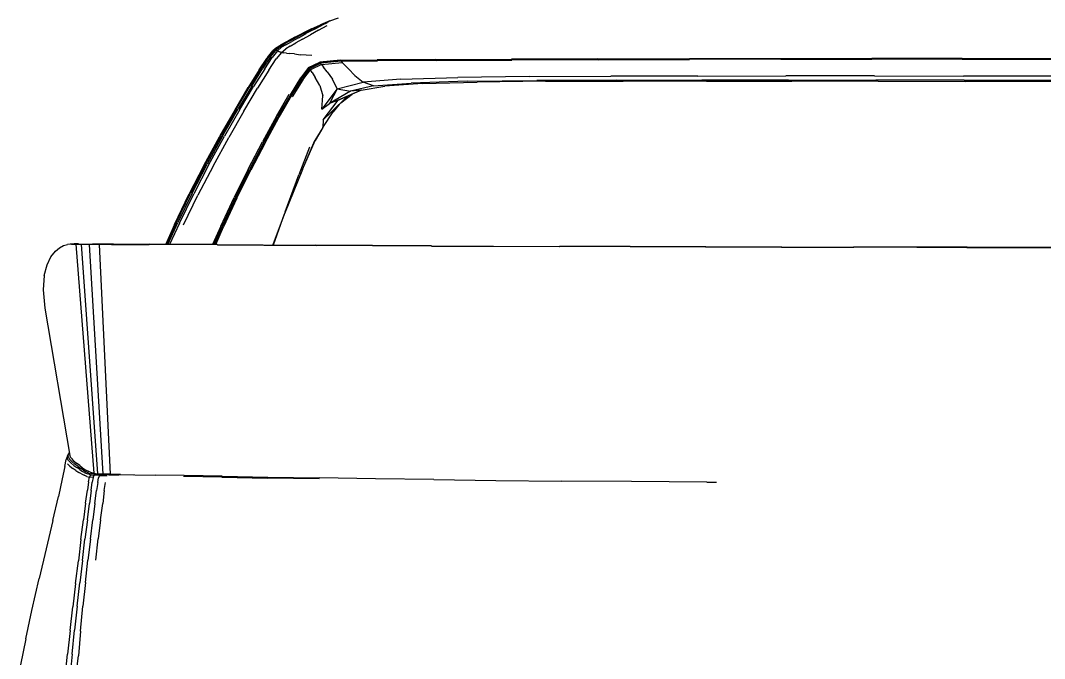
# Model space of a CAD drawing. Header units: millimetres. Extents: x -1905078 to 890385, y 1304549 to 3975677.
# Drawn here: x -632525 to -629793, y 1479537 to 1481238 of the extents above; entities that cross this region are included whole.
import ezdxf

# ---------------------------------------------------------------- set-up
doc = ezdxf.new("R2010")
doc.units = ezdxf.units.MM
doc.header["$LTSCALE"] = 1000
doc.layers.get('0').update_dxf_attribs({"linetype": 'CONTINUOUS'})
doc.layers.add('景-通用-文字', color=7, linetype='CONTINUOUS')

# ---------------------------------------------------------------- blocks, each defined once
blk = doc.blocks.new('C')
at = {"color": 0, "linetype": 'Continuous', "extrusion": (0, 1, 0)}
for p, q in [((-2269.6, 9398.7), (-2298.6, 9386.7)), ((-2297.8, 9385.9), (-2272.6, 9396.8)), ((-2277.9, 9392.6), (-2295.6, 9384.3)), ((-2250.2, 9404.9), (-2272.6, 9396.8)), ((-2269.6, 9398.7), (-2242.1, 9409)), ((-2384.3, 9345.1), (-2354.5, 9360.5)), ((-2379.2, 9347.7), (-2354.5, 9360.5)), ((-2349.8, 9360.6), (-2373.8, 9347.8)), ((-2368.1, 9346.3), (-2344.6, 9359.1)), ((-2355, 9342.1), (-2330.8, 9355.5)), ((-2327.4, 9373.7), (-2354.5, 9360.5)), ((-2349.8, 9360.6), (-2324.2, 9373.5)), ((-2320, 9371.9), (-2344.6, 9359.1)), ((-2304.9, 9369.9), (-2330.8, 9355.5)), ((-2327.4, 9373.7), (-2298.6, 9386.7)), ((-2297.8, 9385.9), (-2324.2, 9373.5)), ((-2320, 9371.9), (-2295.6, 9384.3)), ((-2304.9, 9369.9), (-2278.3, 9384.7)), ((-2436.4, 9315.7), (-2423.3, 9323.4)), ((-2418.5, 9325.7), (-2431.9, 9317.8)), ((-2426.7, 9317.7), (-2413.2, 9325.7)), ((-2405.7, 9333.4), (-2423.3, 9323.4)), ((-2407.4, 9324.1), (-2421, 9316.1)), ((-2418.5, 9325.7), (-2400.7, 9335.9)), ((-2395.3, 9336), (-2413.2, 9325.7)), ((-2407.4, 9324.1), (-2389.4, 9334.4)), ((-2405.7, 9333.4), (-2384.3, 9345.1)), ((-2379.2, 9347.7), (-2400.7, 9335.9)), ((-2395.3, 9336), (-2373.8, 9347.8)), ((-2394.7, 9319.6), (-2376.6, 9329.9)), ((-2368.1, 9346.3), (-2389.4, 9334.4)), ((-2355, 9342.1), (-2376.6, 9329.9)), ((-2452.1, 9300.9), (-2467.9, 9280.7)), ((-2465, 9284.1), (-2449, 9304.5)), ((-2444.7, 9306.5), (-2460.9, 9286)), ((-2456, 9285.7), (-2439.7, 9306.3)), ((-2452.1, 9300.9), (-2449, 9304.5)), ((-2434, 9304.6), (-2450.4, 9284)), ((-2436.4, 9315.7), (-2449, 9304.5)), ((-2444.7, 9306.5), (-2449, 9304.5)), ((-2444.7, 9306.5), (-2431.9, 9317.8)), ((-2444.7, 9306.5), (-2439.7, 9306.3)), ((-2426.7, 9317.7), (-2439.7, 9306.3)), ((-2434, 9304.6), (-2439.7, 9306.3)), ((-2421.3, 9300.1), (-2437.7, 9279.4)), ((-2434, 9304.6), (-2421, 9316.1)), ((-2434, 9304.6), (-2427.9, 9302.3)), ((-2421.3, 9300.1), (-2427.9, 9302.3)), ((-2421.3, 9300.1), (-2408.2, 9311.6)), ((-2421.3, 9300.1), (-2414.4, 9298.7)), ((-2406.1, 9297.8), (-2414.4, 9298.7)), ((-2394.7, 9319.6), (-2408.2, 9311.6)), ((-2406.1, 9297.8), (-2395.3, 9296.8)), ((-2380.8, 9295.2), (-2395.3, 9296.8)), ((-2380.8, 9295.2), (-2361.6, 9292.6)), ((-2326.4, 9290.4), (-2361.6, 9292.6)), ((-2491.1, 9245.6), (-2467.9, 9280.7)), ((-2465, 9284.1), (-2488.4, 9248.9)), ((-2484.5, 9250.7), (-2460.9, 9286)), ((-2456, 9285.7), (-2479.7, 9250.3)), ((-2474.2, 9248.6), (-2450.4, 9284)), ((-2461.5, 9244), (-2437.7, 9279.4)), ((-2336.2, 9252.3), (-2301.6, 9269)), ((-2300.4, 9267.6), (-2334.5, 9251)), ((-2333, 9249.5), (-2298.9, 9266.1)), ((-2295.7, 9262.3), (-2330.2, 9245.6)), ((-2236.6, 9275.3), (-2301.6, 9269)), ((-2235.8, 9274), (-2301.6, 9269)), ((-2300.4, 9267.6), (-2301.6, 9269)), ((-2300.4, 9267.6), (-2235.8, 9274)), ((-2300.4, 9267.6), (-2298.9, 9266.1)), ((-2235.8, 9274), (-2298.9, 9266.1)), ((-2234.5, 9272.4), (-2298.9, 9266.1)), ((-2295.7, 9262.3), (-2298.9, 9266.1)), ((-2295.7, 9262.3), (-2231, 9268.8)), ((-2295.7, 9262.3), (-2289.3, 9254.1)), ((-2236.6, 9275.3), (-2121.5, 9276.5)), ((-2121.1, 9275.1), (-2235.8, 9274)), ((-2234.5, 9272.4), (-2235.8, 9274)), ((-2121.1, 9275.1), (-2234.5, 9272.4)), ((-2234.5, 9272.4), (-2120, 9273.6)), ((-2234.5, 9272.4), (-2231, 9268.8)), ((-2223.6, 9261.4), (-2231, 9268.8)), ((-2223.6, 9261.4), (-2210.8, 9248.2)), ((-1936.5, 9277.6), (-2121.5, 9276.5)), ((-2121.1, 9275.1), (-1936.4, 9276.3)), ((-2121.1, 9275.1), (-2120, 9273.6)), ((-1935.4, 9274.8), (-2120, 9273.6)), ((-1936.5, 9277.6), (-1699.4, 9278.6)), ((-1699.4, 9277.4), (-1936.4, 9276.3)), ((-1935.4, 9274.8), (-1698.7, 9276)), ((-1428.1, 9279.4), (-1699.4, 9278.6)), ((-1699.4, 9277.4), (-1428.1, 9278.4)), ((-1428.1, 9278.4), (-1698.7, 9276)), ((-1427.7, 9277.1), (-1698.7, 9276)), ((-1428.1, 9279.4), (-1140.3, 9280.1)), ((-1140.4, 9279.1), (-1428.1, 9278.4)), ((-1140.4, 9279.1), (-1427.7, 9277.1)), ((-1427.7, 9277.1), (-1140.2, 9277.9)), ((-1140.4, 9279.1), (-854.1, 9279.5)), ((-854, 9280.4), (-1140.3, 9280.1)), ((-854, 9278.4), (-1140.2, 9277.9)), ((-568.8, 9279.7), (-854.1, 9279.5)), ((-854, 9280.4), (-568.7, 9280.6)), ((-854, 9278.4), (-568.8, 9278.7)), ((-568.8, 9279.7), (-284.2, 9279.8)), ((-284.2, 9278.7), (-568.8, 9278.7)), ((-284.2, 9280.7), (-568.7, 9280.6)), ((-284.2, 9280.7), (0, 9280.7)), ((0, 9279.8), (-284.2, 9279.8)), ((-284.2, 9278.7), (0, 9278.7)), ((-2491.1, 9245.6), (-2525.6, 9189.8)), ((-2523.1, 9193), (-2488.4, 9248.9)), ((-2484.5, 9250.7), (-2519.4, 9194.7)), ((-2514.7, 9194.3), (-2479.7, 9250.3)), ((-2474.2, 9248.6), (-2509.2, 9192.6)), ((-2461.5, 9244), (-2496.5, 9188)), ((-2336.2, 9252.3), (-2360.3, 9220.1)), ((-2358.3, 9218.9), (-2334.5, 9251)), ((-2333, 9249.5), (-2356.6, 9217.5)), ((-2354.2, 9213.5), (-2330.2, 9245.6)), ((-2333, 9249.5), (-2334.5, 9251)), ((-2333, 9249.5), (-2330.2, 9245.6)), ((-2324.9, 9237.1), (-2330.2, 9245.6)), ((-2324.9, 9237.1), (-2315.8, 9221.5)), ((-2278.3, 9239.4), (-2289.3, 9254.1)), ((-2278.3, 9239.4), (-2261.1, 9216)), ((-2190.9, 9227.5), (-2210.8, 9248.2)), ((-2190.9, 9227.5), (-2164.6, 9207.2)), ((-1114.6, 9226), (-1387.9, 9225.7)), ((-1114.6, 9226), (-838.4, 9226.2)), ((-560.1, 9226.1), (-838.4, 9226.2)), ((-560.1, 9226.1), (-280.4, 9226)), ((0, 9226), (-280.4, 9226)), ((-2562.3, 9122.9), (-2519.4, 9194.7)), ((-2514.7, 9194.3), (-2557.7, 9122.5)), ((-2393.7, 9167.4), (-2360.3, 9220.1)), ((-2358.3, 9218.9), (-2391.4, 9166.2)), ((-2389.7, 9164.9), (-2356.6, 9217.5)), ((-2354.2, 9213.5), (-2387.5, 9160.6)), ((-2301.5, 9196.7), (-2315.8, 9221.5)), ((-2301.5, 9196.7), (-2291.4, 9163.3)), ((-2246.5, 9185.6), (-2261.1, 9216)), ((-2246.5, 9185.6), (-2164.6, 9207.2)), ((-2132.5, 9195.2), (-2205.1, 9178.7)), ((-2171.3, 9181.5), (-2096.7, 9194.2)), ((-2046.7, 9215.9), (-2164.6, 9207.2)), ((-2132.5, 9195.2), (-2164.6, 9207.2)), ((-2132.5, 9195.2), (-2014.4, 9204)), ((-1979, 9202.2), (-2096.7, 9194.2)), ((-2046.7, 9215.9), (-1868.3, 9221.4)), ((-1839, 9209.5), (-2014.4, 9204)), ((-1979, 9202.2), (-1806.9, 9207)), ((-1643.9, 9224.4), (-1868.3, 9221.4)), ((-1839, 9209.5), (-1619.7, 9212.3)), ((-1592.7, 9209.4), (-1806.9, 9207)), ((-1643.9, 9224.4), (-1387.9, 9225.7)), ((-1369.6, 9213.3), (-1619.7, 9212.3)), ((-1592.7, 9209.4), (-1348.6, 9210.1)), ((-1369.6, 9213.3), (-1102, 9213.4)), ((-1086.9, 9209.9), (-1348.6, 9210.1)), ((-830.2, 9213.3), (-1102, 9213.4)), ((-1086.9, 9209.9), (-819.9, 9209.6)), ((-830.2, 9213.3), (-555.3, 9213.1)), ((-548.8, 9209.4), (-819.9, 9209.6)), ((-278.2, 9212.9), (-555.3, 9213.1)), ((-548.8, 9209.4), (-275.1, 9209.1)), ((-278.2, 9212.9), (0, 9212.8)), ((0, 9209), (-275.1, 9209.1)), ((-2568.3, 9118), (-2525.6, 9189.8)), ((-2523.1, 9193), (-2565.9, 9121.2)), ((-2552.2, 9120.7), (-2509.2, 9192.6)), ((-2539.4, 9116.1), (-2496.5, 9188)), ((-2437.4, 9099.8), (-2397.2, 9168.6)), ((-2393.7, 9167.4), (-2433.6, 9098.7)), ((-2431.1, 9097.7), (-2391.4, 9166.2)), ((-2389.7, 9164.9), (-2429.4, 9096.3)), ((-2246.5, 9185.6), (-2294.7, 9121.8)), ((-2294.7, 9121.8), (-2291.4, 9163.3)), ((-2246.5, 9185.6), (-2270.8, 9139.3)), ((-2205.1, 9178.7), (-2270.8, 9139.3)), ((-2213.8, 9162.9), (-2266.9, 9112)), ((-2246.5, 9185.6), (-2205.1, 9178.7)), ((-2171.3, 9181.5), (-2244, 9150.5)), ((-2244, 9150.5), (-2213.8, 9162.9)), ((-2235.6, 9142), (-2200, 9168.8)), ((-2169.8, 9181.8), (-2213.8, 9162.9)), ((-2171.3, 9181.5), (-2205.1, 9178.7)), ((-2294.7, 9121.8), (-2270.8, 9139.3)), ((-2290.5, 9088.2), (-2244, 9150.5)), ((-2244, 9150.5), (-2270.8, 9139.3)), ((-2240.8, 9137.1), (-2259.6, 9113.7)), ((-2568.3, 9118), (-2615.8, 9035)), ((-2613.5, 9038.2), (-2565.9, 9121.2)), ((-2562.3, 9122.9), (-2610, 9039.8)), ((-2605.4, 9039.4), (-2557.7, 9122.5)), ((-2552.2, 9120.7), (-2600, 9037.6)), ((-2539.4, 9116.1), (-2587.2, 9033)), ((-2437.4, 9099.8), (-2481.4, 9019.8)), ((-2477.4, 9018.9), (-2433.6, 9098.7)), ((-2431.1, 9097.7), (-2474.8, 9017.9)), ((-2291.3, 9064.9), (-2259.6, 9113.7)), ((-2290.5, 9088.2), (-2266.9, 9112)), ((-2259.6, 9113.7), (-2266.9, 9112)), ((-2473.1, 9016.6), (-2429.4, 9096.3)), ((-2290.5, 9088.2), (-2291.3, 9064.9)), ((-2664.8, 8945.4), (-2615.8, 9035)), ((-2613.5, 9038.2), (-2662.6, 8948.5)), ((-2659.2, 8950.2), (-2610, 9039.8)), ((-2605.4, 9039.4), (-2654.7, 8949.7)), ((-2649.3, 8947.9), (-2600, 9037.6)), ((-2291.3, 9064.9), (-2316.8, 9023.7)), ((-2291.3, 9064.9), (-2315.4, 9023.3)), ((-2636.4, 8943.3), (-2587.2, 9033)), ((-2526.5, 8933.4), (-2481.4, 9019.8)), ((-2477.4, 9018.9), (-2522.4, 8932.6)), ((-2519.8, 8931.7), (-2474.8, 9017.9)), ((-2473.1, 9016.6), (-2518.1, 8930.4)), ((-2333.3, 9002.9), (-2366.8, 8915.5)), ((-2355.9, 8932.8), (-2316.8, 9023.7)), ((-2355.9, 8932.8), (-2315.4, 9023.3)), ((-2316.8, 9023.7), (-2315.4, 9023.3)), ((-2664.8, 8945.4), (-2712, 8853.9)), ((-2710, 8857), (-2662.6, 8948.5)), ((-2659.2, 8950.2), (-2706.6, 8858.6)), ((-2702.2, 8858.2), (-2654.7, 8949.7)), ((-2649.3, 8947.9), (-2696.8, 8856.4)), ((-2636.4, 8943.3), (-2683.9, 8851.8)), ((-2526.5, 8933.4), (-2570.1, 8845.1)), ((-2565.9, 8844.5), (-2522.4, 8932.6)), ((-2519.8, 8931.7), (-2563.2, 8843.6)), ((-2561.5, 8842.3), (-2518.1, 8930.4)), ((-2355.9, 8932.8), (-2411.7, 8793.4)), ((-2410.4, 8800), (-2366.8, 8915.5)), ((-2757.1, 8760.5), (-2712, 8853.9)), ((-2710, 8857), (-2755.2, 8763.7)), ((-2751.8, 8765.7), (-2706.6, 8858.6)), ((-2702.2, 8858.2), (-2747.3, 8766)), ((-2741.9, 8764.6), (-2696.8, 8856.4)), ((-2729.4, 8759), (-2683.9, 8851.8)), ((-2612.2, 8754.9), (-2570.1, 8845.1)), ((-2565.9, 8844.5), (-2607.9, 8754.5)), ((-2605.2, 8753.8), (-2563.2, 8843.6)), ((-2561.5, 8842.3), (-2603.5, 8752.5)), ((-2410.4, 8800), (-2448.2, 8696)), ((-2446.8, 8696), (-2411.7, 8793.4)), ((-2757.1, 8760.5), (-2785, 8697.9)), ((-2784.7, 8697.8), (-2755.2, 8763.7)), ((-2751.8, 8765.7), (-2782.5, 8697.8)), ((-2778.4, 8697.8), (-2747.3, 8766)), ((-2741.9, 8764.6), (-2772.7, 8697.8)), ((-2612.2, 8754.9), (-2637.7, 8697.2)), ((-2633.2, 8697.2), (-2607.9, 8754.5)), ((-2605.2, 8753.8), (-2630.2, 8697.1)), ((-2627.9, 8697.1), (-2603.5, 8752.5)), ((-3131.3, 8676), (-3118.3, 8687.4)), ((-3118.3, 8687.4), (-3105.8, 8694.1)), ((-3105.8, 8694.1), (-3093.5, 8697.4)), ((-3080.9, 8698.4), (-3093.5, 8697.4)), ((-3084.5, 8698.2), (-3093.5, 8697.4)), ((-3071.9, 8699.2), (-3084.5, 8698.2)), ((-3080.9, 8698.4), (-3067.4, 8698.4)), ((-3058.3, 8699.2), (-3071.9, 8699.2)), ((-3067.4, 8698.4), (-3010.9, 7979.6)), ((-3067.4, 8698.4), (-3049.9, 8698.1)), ((-3058.3, 8699.2), (-3040.7, 8698.9)), ((-3049.9, 8698.1), (-2999, 7978)), ((-3049.9, 8698.1), (-3025.1, 8697.7)), ((-3040.7, 8698.9), (-3015.2, 8698.3)), ((-3025.1, 8697.7), (-2982.5, 7977.1)), ((-2993.3, 8697.3), (-3025.1, 8697.7)), ((-2984.5, 8698), (-3015.2, 8698.3)), ((-2993.3, 8697.3), (-2959.3, 7976.5)), ((-2955.6, 8697.2), (-2993.3, 8697.3)), ((-2948.7, 8698), (-2984.5, 8698)), ((-2955.6, 8697.2), (-2905.4, 8697.3)), ((-2948.7, 8698), (-2900.9, 8698)), ((-2905.4, 8697.3), (-2836.9, 8697.3)), ((-2900.9, 8698), (-2834.4, 8698)), ((-2744.6, 8697.1), (-2836.9, 8697.3)), ((-2743.9, 8697.7), (-2834.4, 8698)), ((-2622.8, 8696.5), (-2744.6, 8697.1)), ((-2623.6, 8697.1), (-2743.9, 8697.7)), ((-2623.6, 8697.1), (-2478.6, 8696.2)), ((-2622.8, 8696.5), (-2476.9, 8695.7)), ((-2478.6, 8696.2), (-2314.2, 8695.2)), ((-2476.9, 8695.7), (-2312.8, 8694.7)), ((-2136.2, 8694.1), (-2314.2, 8695.2)), ((-2135.6, 8693.6), (-2312.8, 8694.7)), ((-1950.7, 8693.1), (-2136.2, 8694.1)), ((-1950.7, 8692.6), (-2135.6, 8693.6)), ((-1950.7, 8693.1), (-1755.5, 8692.2)), ((-1950.7, 8692.6), (-1755.7, 8691.7)), ((-1755.7, 8691.7), (-1548.6, 8690.9)), ((-1755.5, 8692.2), (-1548.2, 8691.4)), ((-1327.4, 8690.2), (-1548.6, 8690.9)), ((-1326.9, 8690.7), (-1548.2, 8691.4)), ((-1090.2, 8689.6), (-1327.4, 8690.2)), ((-1089.6, 8690.1), (-1326.9, 8690.7)), ((-1090.2, 8689.6), (-851.5, 8689.1)), ((-1089.6, 8690.1), (-850.9, 8689.6)), ((-851.5, 8689.1), (-625.6, 8688.7)), ((-850.9, 8689.6), (-625.1, 8689.2)), ((-426.9, 8688.4), (-625.6, 8688.7)), ((-426.5, 8688.9), (-625.1, 8689.2)), ((-269.7, 8688.3), (-426.9, 8688.4)), ((-269.3, 8688.7), (-426.5, 8688.9)), ((-269.7, 8688.3), (-143.5, 8688.1)), ((-269.3, 8688.7), (-143.2, 8688.6)), ((-143.5, 8688.1), (-37.9, 8688.1)), ((-143.2, 8688.6), (-37.8, 8688.6)), ((-37.9, 8688.1), (0, 8688.1)), ((-37.8, 8688.6), (0, 8688.6)), ((-3157.5, 8633.8), (-3145.1, 8658.7)), ((-3145.1, 8658.7), (-3131.3, 8676)), ((-3166.5, 8599.7), (-3157.5, 8633.8)), ((-3166.5, 8599.7), (-3169.6, 8554.7)), ((-3169.6, 8554.7), (-3164, 8497.1)), ((-3164, 8497.1), (-3085.9, 8034.8)), ((-3093.7, 8034.5), (-3089.4, 8041.8)), ((-3091, 8031.9), (-3090.2, 8039.5)), ((-3087.5, 8044.1), (-3090.2, 8039.5)), ((-3087.6, 8044.4), (-3089.4, 8041.8)), ((-3101.9, 8000.6), (-3097.1, 8023)), ((-3093.7, 8034.5), (-3097.1, 8023)), ((-3093.7, 8034.5), (-3094.4, 8027.1)), ((-3090.4, 8019.4), (-3094.4, 8027.1)), ((-3086.1, 8001.7), (-3093.5, 8008.8)), ((-3091, 8031.9), (-3086.9, 8024)), ((-3090.4, 8019.4), (-3083, 8011.8)), ((-3079.5, 8016.2), (-3086.9, 8024)), ((-3081.8, 8026.8), (-3085.9, 8034.8)), ((-3073.7, 8004.4), (-3083, 8011.8)), ((-3081.8, 8026.8), (-3074.3, 8018.8)), ((-3079.5, 8016.2), (-3070.1, 8008.5)), ((-3074.3, 8018.8), (-3064.8, 8010.9)), ((-3060.2, 8001.2), (-3070.1, 8008.5)), ((-3054.8, 8003.5), (-3064.8, 8010.9)), ((-3101.9, 8000.6), (-3109.6, 7962.6)), ((-3086.1, 8001.7), (-3076.8, 7994.8)), ((-3067, 7988.4), (-3076.8, 7994.8)), ((-3073.7, 8004.4), (-3063.9, 7997.5)), ((-3067, 7988.4), (-3058, 7982.5)), ((-3054.9, 7991.1), (-3063.9, 7997.5)), ((-3060.2, 8001.2), (-3051.2, 7994.6)), ((-3049.6, 7977.4), (-3058, 7982.5)), ((-3054.9, 7991.1), (-3046.5, 7985.6)), ((-3054.8, 8003.5), (-3045.8, 7996.7)), ((-3042.7, 7988.9), (-3051.2, 7994.6)), ((-3049.6, 7977.4), (-3041.3, 7973.1)), ((-3038.3, 7980.9), (-3046.5, 7985.6)), ((-3045.8, 7996.7), (-3037.2, 7990.8)), ((-3042.7, 7988.9), (-3034.4, 7984)), ((-3032.9, 7969.8), (-3041.3, 7973.1)), ((-3038.3, 7980.9), (-3029.9, 7977.3)), ((-3037.2, 7990.8), (-3028.8, 7985.9)), ((-3025.9, 7980.3), (-3034.4, 7984)), ((-3020.9, 7974.9), (-3029.9, 7977.3)), ((-3020.1, 7982.1), (-3028.8, 7985.9)), ((-3025.9, 7980.3), (-3016.8, 7977.8)), ((-3020.9, 7974.9), (-3024, 7967.6)), ((-3020.9, 7974.9), (-3009.2, 7973.5)), ((-3020.1, 7982.1), (-3010.9, 7979.6)), ((-3012.7, 7980), (-3020.1, 7982.1)), ((-3020.1, 7982.1), (-3020.1, 7982.1)), ((-3005, 7976.3), (-3016.8, 7977.8)), ((-3012.3, 7966.2), (-3009.2, 7973.5)), ((-3010.9, 7979.6), (-2999, 7978)), ((-3010.9, 7979.6), (-2999, 7978)), ((-3010.9, 7979.6), (-3010.9, 7979.6)), ((-3005, 7976.3), (-3009.2, 7973.5)), ((-2992.4, 7972.6), (-3009.2, 7973.5)), ((-3005, 7976.3), (-2988.3, 7975.4)), ((-2999, 7978), (-2982.5, 7977.1)), ((-2982.5, 7977.1), (-2999, 7978)), ((-2992.4, 7972.6), (-2995.5, 7965.5)), ((-2992.4, 7972.6), (-2988.3, 7975.4)), ((-2992.4, 7972.6), (-2968.3, 7972.1)), ((-2964.6, 7974.8), (-2988.3, 7975.4)), ((-2959.3, 7976.5), (-2982.5, 7977.1)), ((-2964.6, 7974.8), (-2931.7, 7974.3)), ((-2927.3, 7975.8), (-2959.3, 7976.5)), ((-2884.6, 7973.6), (-2931.7, 7974.3)), ((-2927.3, 7975.8), (-2881.5, 7975)), ((-2881.5, 7975), (-2816.4, 7973.9)), ((-2727, 7972.3), (-2816.4, 7973.9)), ((-2607.9, 7970.2), (-2727, 7972.3)), ((-3109.6, 7962.6), (-3121.3, 7907.1)), ((-3032.9, 7969.8), (-3024, 7967.6)), ((-3027, 7952.4), (-3030.8, 7926.2)), ((-3027, 7952.4), (-3024, 7967.6)), ((-3012.3, 7966.2), (-3024, 7967.6)), ((-3019, 7925.4), (-3015.3, 7951.3)), ((-3012.3, 7966.2), (-3015.3, 7951.3)), ((-2998.4, 7950.7), (-3002.1, 7925)), ((-2998.4, 7950.7), (-2995.5, 7965.5)), ((-2977.7, 7925), (-2974.1, 7950.5)), ((-2608.6, 7967.1), (-2728.6, 7969.1)), ((-2608.6, 7967.1), (-2465, 7964.7)), ((-2607.9, 7970.2), (-2464.6, 7967.6)), ((-2302.9, 7962), (-2465, 7964.7)), ((-2464.6, 7967.6), (-2302.4, 7964.8)), ((-2126.7, 7962), (-2302.4, 7964.8)), ((-1942.9, 7959.5), (-2126.7, 7962)), ((-1942.9, 7959.5), (-1748.9, 7957.3)), ((-1748.9, 7957.3), (-1542.8, 7955.3)), ((-1322.6, 7953.6), (-1542.8, 7955.3)), ((-1086.3, 7952.1), (-1322.6, 7953.6)), ((-1086.3, 7952.1), (-1056, 7952)), ((-3036.3, 7885.6), (-3030.8, 7926.2)), ((-3019, 7925.4), (-3024.3, 7885.2)), ((-3007.3, 7885.1), (-3002.1, 7925)), ((-2977.7, 7925), (-2982.8, 7885.2)), ((-3138.8, 7831.4), (-3121.3, 7907.1)), ((-3036.3, 7885.6), (-3043.1, 7833.2)), ((-3030.9, 7833.5), (-3024.3, 7885.2)), ((-3007.3, 7885.1), (-3013.8, 7833.7)), ((-2989.2, 7833.9), (-2982.8, 7885.2)), ((-3138.8, 7831.4), (-3160.3, 7742.3)), ((-3050.9, 7772), (-3043.1, 7833.2)), ((-3030.9, 7833.5), (-3038.3, 7772.8)), ((-3021.1, 7773.3), (-3013.8, 7833.7)), ((-2989.2, 7833.9), (-2996.5, 7773.7)), ((-3050.9, 7772), (-3059.2, 7704.6)), ((-3046.3, 7705.9), (-3038.3, 7772.8)), ((-3021.1, 7773.3), (-3028.9, 7706.7)), ((-3004.3, 7707.2), (-2996.5, 7773.7)), ((-3160.3, 7742.3), (-3182.3, 7649.5)), ((-3067.9, 7633.7), (-3059.2, 7704.6)), ((-3046.3, 7705.9), (-3054.6, 7635.4)), ((-3037, 7636.4), (-3028.9, 7706.7)), ((-3205.2, 7549), (-3182.3, 7649.5)), ((-3067.9, 7633.7), (-3076.6, 7560.6)), ((-3062.8, 7562.3), (-3054.6, 7635.4)), ((-3037, 7636.4), (-3044.8, 7562.4)), ((-3085.1, 7486.4), (-3076.6, 7560.6)), ((-3062.8, 7562.3), (-3070.8, 7487.3)), ((-3051.9, 7484.6), (-3044.8, 7562.4)), ((-3224.4, 7460.4), (-3205.2, 7549)), ((-3224.4, 7460.4), (-3240.9, 7379)), ((-3085.1, 7486.4), (-3093.3, 7412.2)), ((-3078.6, 7412.3), (-3070.8, 7487.3)), ((-3051.9, 7484.6), (-3059.2, 7406.8)), ((-3101, 7339.3), (-3093.3, 7412.2)), ((-3078.6, 7412.3), (-3086.3, 7339.2)), ((-3067.6, 7333.1), (-3059.2, 7406.8))]:
    blk.add_line(p, q, dxfattribs=at)

msp = doc.modelspace()

# ---------------------------------------------------------------- block references
at = {"layer": '景-通用-文字', "xscale": 0.85, "yscale": 0.85, "zscale": 0.85}
msp.add_blockref('C', (-629770.6, 1473248.1), dxfattribs=at)

doc.saveas('drawing.dxf')
